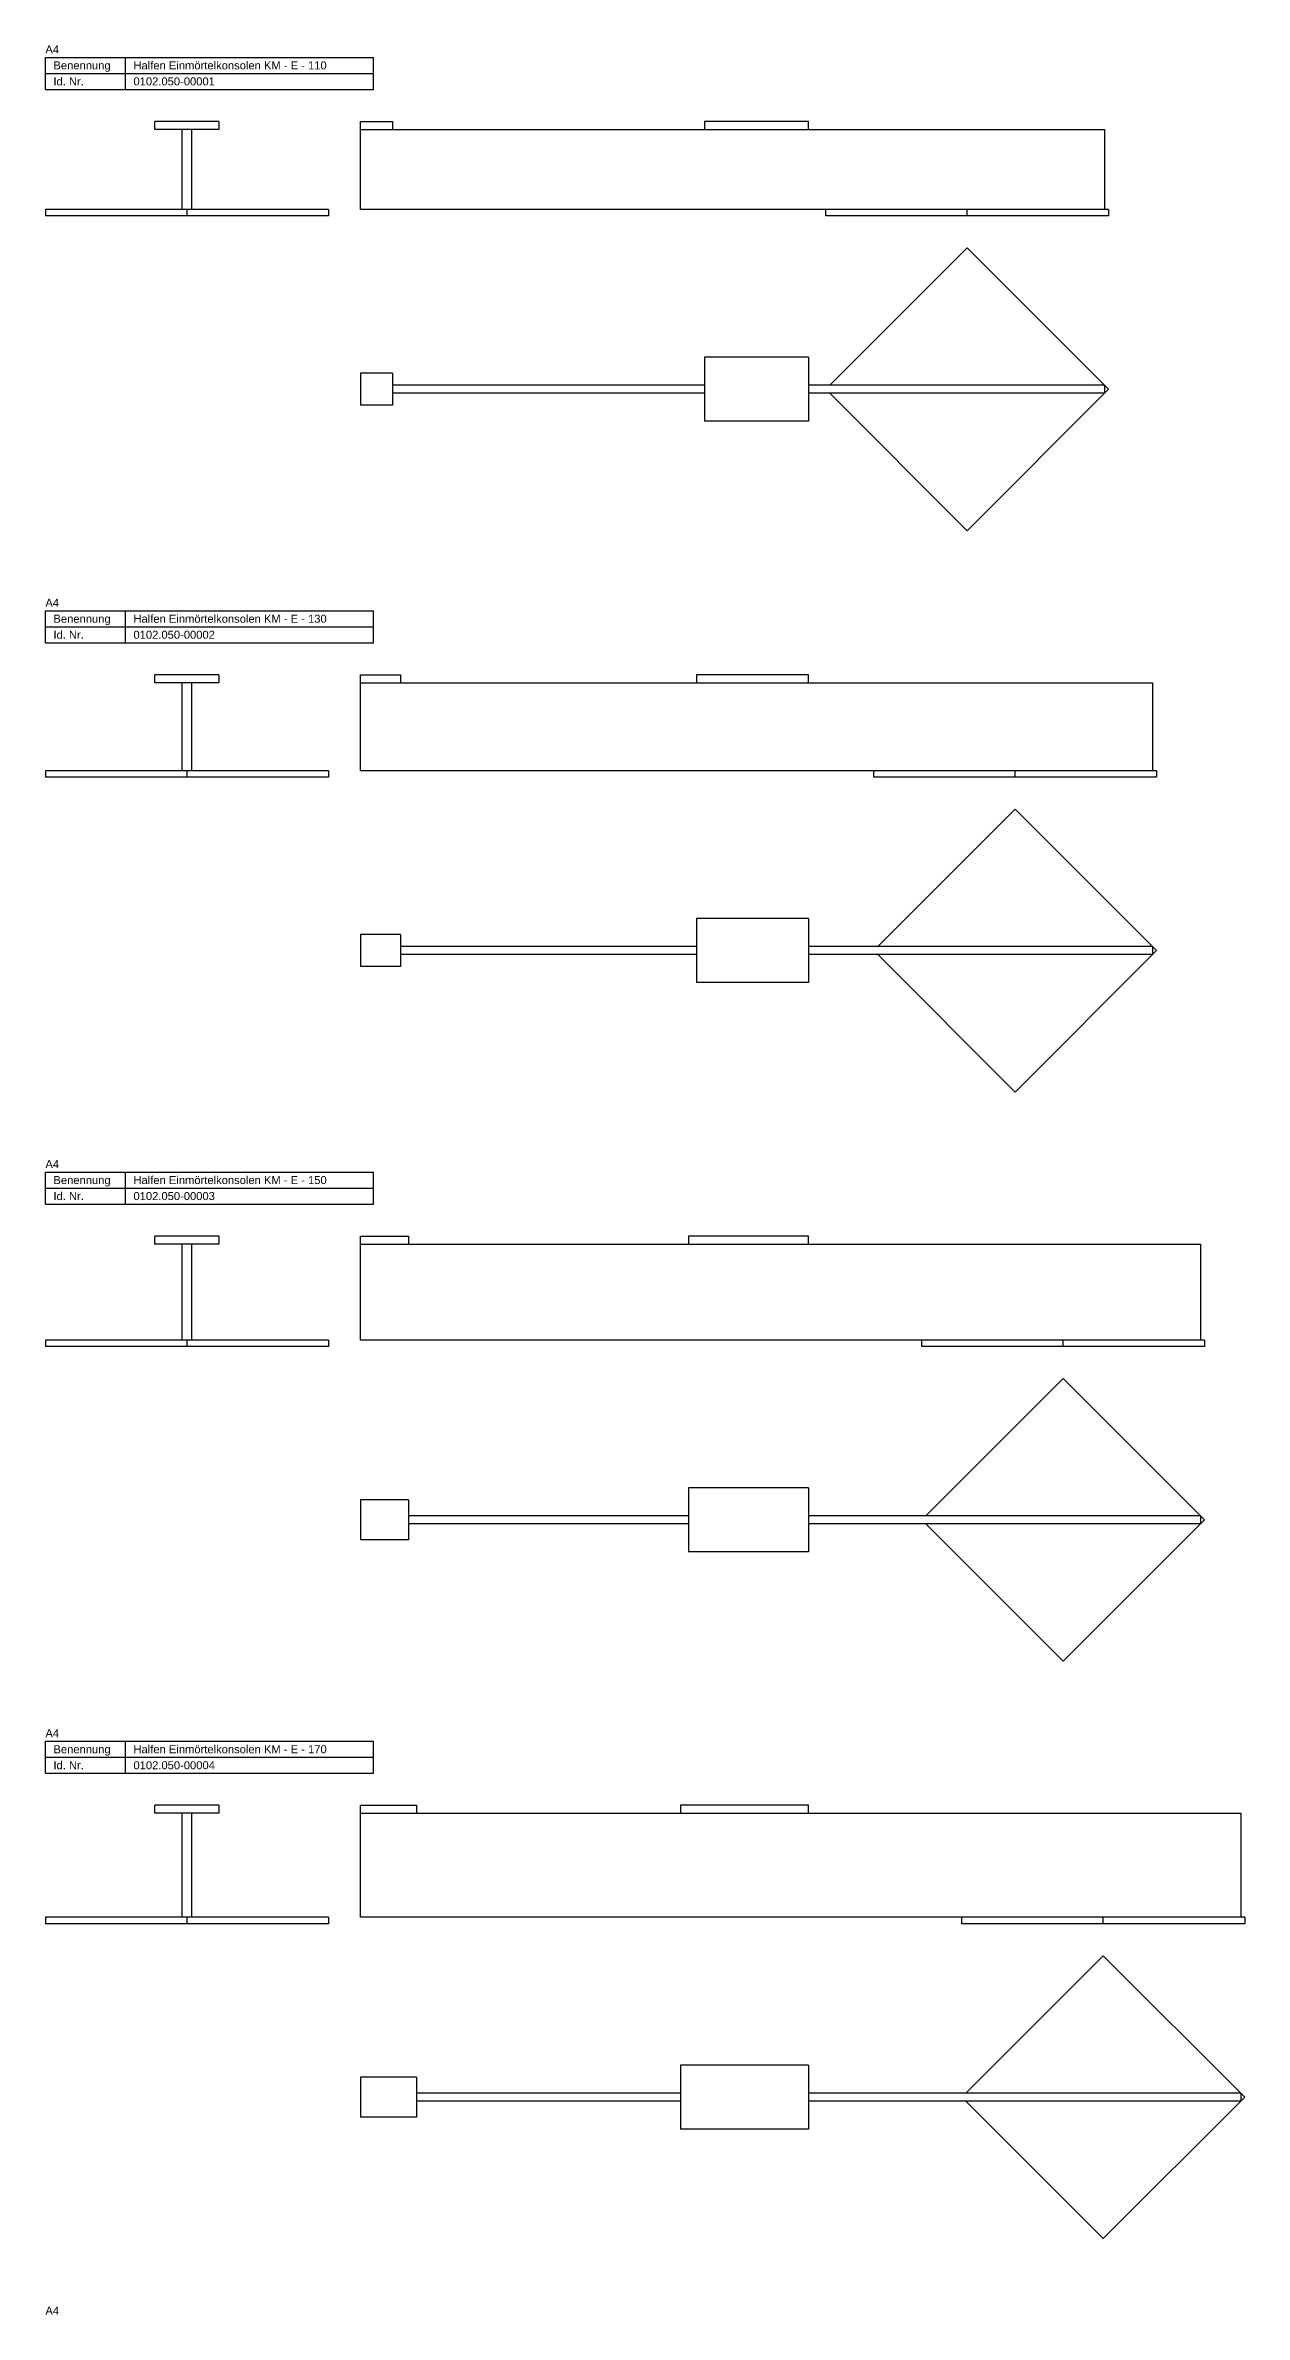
# Model space of a CAD drawing. Header units: millimetres. Extents: x 3 to 874, y -2573 to 271.
# Drawn here: x 3 to 753, y -1147 to 271 of the extents above; entities that cross this region are included whole.
import ezdxf

# ---------------------------------------------------------------- set-up
doc = ezdxf.new("R2010")
doc.units = ezdxf.units.MM
doc.layers.add('HALFEN-KONSOLANKER', color=2, linetype='CONTINUOUS')
doc.styles.add('ARIAL50', font='ARIAL.TTF', dxfattribs={"height": 5})

msp = doc.modelspace()

# ---------------------------------------------------------------- linework, layer by layer
at = {"layer": 'HALFEN-KONSOLANKER'}
for p, q in [((3.4, 263.2), (208.4, 263.2)), ((3.4, 243.2), (3.4, 263.2)), ((53.4, 243.2), (53.4, 263.2)), ((208.4, 243.2), (208.4, 263.2)), ((3.4, 253.2), (208.4, 253.2)), ((3.4, 243.2), (208.4, 243.2)), ((111.8, 223.2), (71.8, 223.2)), ((71.8, 218.2), (71.8, 223.2)), ((111.8, 218.2), (71.8, 218.2)), ((88.8, 168.2), (88.8, 218.2)), ((94.8, 168.2), (94.8, 218.2)), ((111.8, 223.2), (111.8, 218.2)), ((200.2, 168.2), (200.2, 223.2)), ((200.2, 223.2), (220.2, 223.2)), ((200.2, 218.2), (665.2, 218.2)), ((220.2, 223.2), (220.2, 218.2)), ((480.2, 223.2), (415.2, 223.2)), ((415.2, 223.2), (415.2, 218.2)), ((480.2, 218.2), (480.2, 223.2)), ((665.2, 218.2), (665.2, 168.2)), ((3.4, 168.2), (3.4, 164.2)), ((180.2, 168.2), (3.4, 168.2)), ((180.2, 164.2), (3.4, 164.2)), ((91.8, 168.2), (91.8, 164.2)), ((180.2, 168.2), (180.2, 164.2)), ((667.7, 168.2), (200.2, 168.2)), ((490.9, 164.2), (490.9, 168.2)), ((667.7, 164.2), (490.9, 164.2)), ((579.3, 164.2), (579.3, 168.2)), ((667.7, 168.2), (667.7, 164.2)), ((579.3, 144.2), (493.4, 58.3)), ((667.7, 55.8), (579.3, 144.2)), ((415.2, 75.8), (415.2, 35.8)), ((480.2, 75.8), (415.2, 75.8)), ((480.2, 75.8), (480.2, 35.8)), ((200.2, 65.8), (200.2, 45.8)), ((220.2, 65.8), (200.2, 65.8)), ((220.2, 65.8), (220.2, 45.8)), ((415.2, 58.3), (220.2, 58.3)), ((665.2, 58.3), (480.2, 58.3)), ((665.2, 58.3), (665.2, 53.3)), ((220.2, 45.8), (200.2, 45.8)), ((415.2, 53.3), (220.2, 53.3)), ((665.2, 53.3), (480.2, 53.3)), ((493.4, 53.3), (579.3, -32.6)), ((579.3, -32.6), (667.7, 55.8)), ((480.2, 35.8), (415.2, 35.8)), ((3.4, -82.6), (208.4, -82.6)), ((3.4, -102.6), (3.4, -82.6)), ((53.4, -102.6), (53.4, -82.6)), ((208.4, -102.6), (208.4, -82.6)), ((3.4, -92.6), (208.4, -92.6)), ((3.4, -102.6), (208.4, -102.6)), ((111.8, -122.6), (71.8, -122.6)), ((71.8, -127.6), (71.8, -122.6)), ((111.8, -127.6), (71.8, -127.6)), ((88.8, -182.6), (88.8, -127.6)), ((94.8, -182.6), (94.8, -127.6)), ((111.8, -122.6), (111.8, -127.6)), ((200.2, -182.6), (200.2, -122.6)), ((200.2, -122.6), (225.2, -122.6)), ((200.2, -127.6), (695.2, -127.6)), ((225.2, -122.6), (225.2, -127.6)), ((480.2, -122.6), (410.2, -122.6)), ((410.2, -122.6), (410.2, -127.6)), ((480.2, -127.6), (480.2, -122.6)), ((695.2, -127.6), (695.2, -182.6)), ((180.2, -182.6), (3.4, -182.6)), ((3.4, -182.6), (3.4, -186.6)), ((91.8, -182.6), (91.8, -186.6)), ((180.2, -182.6), (180.2, -186.6)), ((697.7, -182.6), (200.2, -182.6)), ((520.9, -186.6), (520.9, -182.6)), ((609.3, -186.6), (609.3, -182.6)), ((697.7, -182.6), (697.7, -186.6)), ((180.2, -186.6), (3.4, -186.6)), ((697.7, -186.6), (520.9, -186.6)), ((609.3, -206.6), (523.4, -292.5)), ((697.7, -295), (609.3, -206.6)), ((480.2, -275), (410.2, -275)), ((410.2, -275), (410.2, -315)), ((480.2, -275), (480.2, -315)), ((200.2, -285), (200.2, -305)), ((225.2, -285), (200.2, -285)), ((225.2, -285), (225.2, -305)), ((410.2, -292.5), (225.2, -292.5)), ((410.2, -297.5), (225.2, -297.5)), ((695.2, -292.5), (480.2, -292.5)), ((695.2, -297.5), (480.2, -297.5)), ((523.4, -297.5), (609.3, -383.4)), ((609.3, -383.4), (697.7, -295)), ((695.2, -292.5), (695.2, -297.5)), ((225.2, -305), (200.2, -305)), ((480.2, -315), (410.2, -315)), ((3.4, -433.4), (208.4, -433.4)), ((3.4, -453.4), (3.4, -433.4)), ((53.4, -453.4), (53.4, -433.4)), ((208.4, -453.4), (208.4, -433.4)), ((3.4, -443.4), (208.4, -443.4)), ((3.4, -453.4), (208.4, -453.4)), ((111.8, -473.4), (71.8, -473.4)), ((71.8, -478.4), (71.8, -473.4)), ((111.8, -478.4), (71.8, -478.4)), ((88.8, -538.4), (88.8, -478.4)), ((94.8, -538.4), (94.8, -478.4)), ((111.8, -473.4), (111.8, -478.4)), ((200.2, -473.4), (230.2, -473.4)), ((200.2, -538.4), (200.2, -473.4)), ((200.2, -478.4), (725.2, -478.4)), ((230.2, -473.4), (230.2, -478.4)), ((480.2, -473.4), (405.2, -473.4)), ((405.2, -473.4), (405.2, -478.4)), ((480.2, -478.4), (480.2, -473.4)), ((725.2, -478.4), (725.2, -538.4)), ((180.2, -538.4), (3.4, -538.4)), ((3.4, -538.4), (3.4, -542.4)), ((91.8, -538.4), (91.8, -542.4)), ((180.2, -538.4), (180.2, -542.4)), ((727.7, -538.4), (200.2, -538.4)), ((550.9, -542.4), (550.9, -538.4)), ((639.3, -542.4), (639.3, -538.4)), ((727.7, -538.4), (727.7, -542.4)), ((180.2, -542.4), (3.4, -542.4)), ((727.7, -542.4), (550.9, -542.4)), ((639.3, -562.4), (553.4, -648.2)), ((727.7, -650.7), (639.3, -562.4)), ((480.2, -630.7), (405.2, -630.7)), ((405.2, -630.7), (405.2, -670.7)), ((480.2, -630.7), (480.2, -670.7)), ((230.2, -638.2), (200.2, -638.2)), ((200.2, -638.2), (200.2, -663.2)), ((230.2, -638.2), (230.2, -663.2)), ((405.2, -648.2), (230.2, -648.2)), ((725.2, -648.2), (480.2, -648.2)), ((639.3, -739.1), (727.7, -650.7)), ((725.2, -648.2), (725.2, -653.2)), ((230.2, -663.2), (200.2, -663.2)), ((405.2, -653.2), (230.2, -653.2)), ((725.2, -653.2), (480.2, -653.2)), ((553.4, -653.2), (639.3, -739.1)), ((480.2, -670.7), (405.2, -670.7)), ((3.4, -789.1), (208.4, -789.1)), ((3.4, -809.1), (3.4, -789.1)), ((53.4, -809.1), (53.4, -789.1)), ((208.4, -809.1), (208.4, -789.1)), ((3.4, -799.1), (208.4, -799.1)), ((3.4, -809.1), (208.4, -809.1)), ((111.8, -829.1), (71.8, -829.1)), ((71.8, -834.1), (71.8, -829.1)), ((111.8, -834.1), (71.8, -834.1)), ((88.8, -899.1), (88.8, -834.1)), ((94.8, -899.1), (94.8, -834.1)), ((111.8, -829.1), (111.8, -834.1)), ((200.2, -899.1), (200.2, -829.1)), ((200.2, -829.1), (235.2, -829.1)), ((200.2, -834.1), (750.2, -834.1)), ((235.2, -829.1), (235.2, -834.1)), ((480.2, -829.1), (400.2, -829.1)), ((400.2, -829.1), (400.2, -834.1)), ((480.2, -834.1), (480.2, -829.1)), ((750.2, -834.1), (750.2, -899.1)), ((180.2, -899.1), (3.4, -899.1)), ((3.4, -899.1), (3.4, -903.1)), ((180.2, -903.1), (3.4, -903.1)), ((91.8, -899.1), (91.8, -903.1)), ((180.2, -899.1), (180.2, -903.1)), ((752.7, -899.1), (200.2, -899.1)), ((575.9, -903.1), (575.9, -899.1)), ((752.7, -903.1), (575.9, -903.1)), ((664.3, -903.1), (664.3, -899.1)), ((752.7, -899.1), (752.7, -903.1)), ((664.3, -923.1), (578.4, -1009)), ((752.7, -1011.5), (664.3, -923.1)), ((480.2, -991.5), (400.2, -991.5)), ((400.2, -991.5), (400.2, -1031.5)), ((480.2, -991.5), (480.2, -1031.5)), ((235.2, -999), (200.2, -999)), ((200.2, -999), (200.2, -1024)), ((235.2, -999), (235.2, -1024)), ((400.2, -1009), (235.2, -1009)), ((400.2, -1014), (235.2, -1014)), ((750.2, -1009), (480.2, -1009)), ((750.2, -1014), (480.2, -1014)), ((578.4, -1014), (664.3, -1099.9)), ((664.3, -1099.9), (752.7, -1011.5)), ((750.2, -1009), (750.2, -1014)), ((235.2, -1024), (200.2, -1024)), ((480.2, -1031.5), (400.2, -1031.5))]:
    msp.add_line(p, q, dxfattribs=at)

# ---------------------------------------------------------------- texts
at = {"layer": 'HALFEN-KONSOLANKER', "style": 'ARIAL50'}
for s, p in [('A4', (3.4, 265.7)), ('Benennung', (8.4, 255.7)), ('Halfen Einmörtelkonsolen KM - E - 110', (58.4, 255.7)), ('Id. Nr.', (8.4, 245.7)), ('0102.050-00001', (58.4, 245.7)), ('A4', (3.4, -80.1)), ('Benennung', (8.4, -90.1)), ('Halfen Einmörtelkonsolen KM - E - 130', (58.4, -90.1)), ('Id. Nr.', (8.4, -100.1)), ('0102.050-00002', (58.4, -100.1)), ('A4', (3.4, -430.9)), ('Benennung', (8.4, -440.9)), ('Halfen Einmörtelkonsolen KM - E - 150', (58.4, -440.9)), ('Id. Nr.', (8.4, -450.9)), ('0102.050-00003', (58.4, -450.9)), ('A4', (3.4, -786.6)), ('Benennung', (8.4, -796.6)), ('Halfen Einmörtelkonsolen KM - E - 170', (58.4, -796.6)), ('Id. Nr.', (8.4, -806.6)), ('0102.050-00004', (58.4, -806.6)), ('A4', (3.4, -1147.4))]:
    msp.add_text(s, height=5, dxfattribs=at).set_placement(p)

doc.saveas('drawing.dxf')
